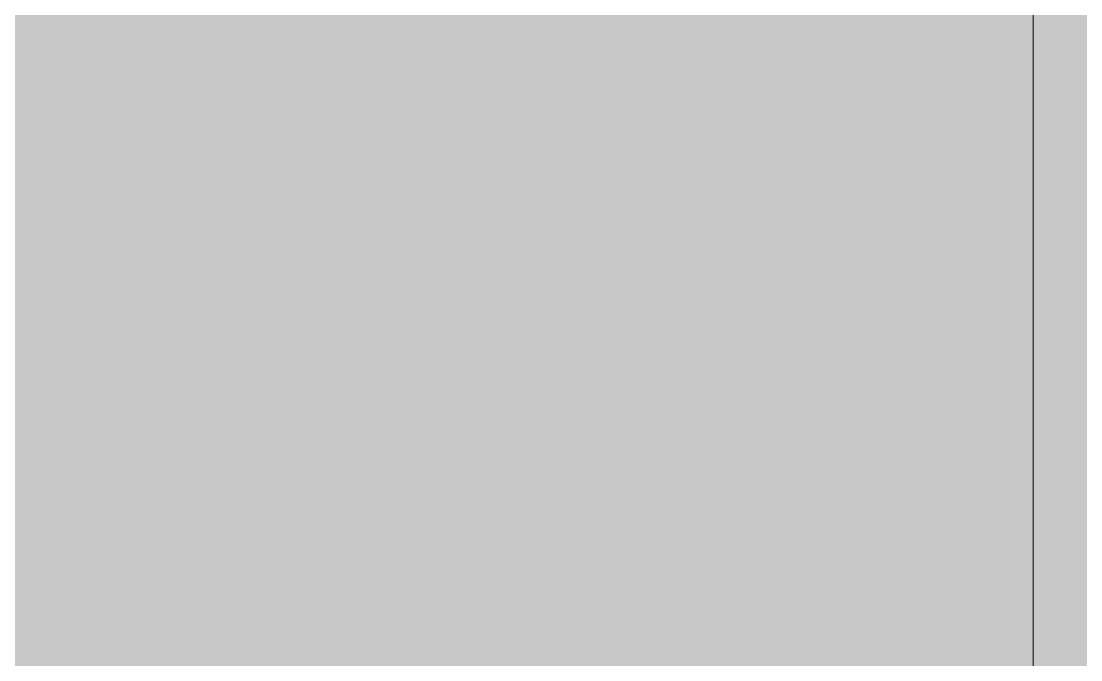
# Model space of a CAD drawing. Header units: inches. Extents: x -10205 to 13964, y -460 to 30702.
# Drawn here: x -2714.8951 to -2714.7157, y 10823.6008 to 10823.7089 of the extents above; entities that cross this region are included whole.
import ezdxf

# ---------------------------------------------------------------- set-up
doc = ezdxf.new("R2010")
doc.units = ezdxf.units.IN
doc.header["$MEASUREMENT"] = 0
for name, color, linetype, lineweight in [('00base_6150001_dwg', 147, 'Continuous', 13), ('A-WALL-7', 113, 'Continuous', 5), ('PROP BALC 1ST FLOOR', 147, 'Continuous', 13)]:
    doc.layers.add(name, color=color, linetype=linetype, lineweight=lineweight)

# ---------------------------------------------------------------- blocks, each defined once
blk = doc.blocks.new('00base_6150001_dwg-1748108-SITE PLAN - CAD FILE')
at = {"layer": 'PROP BALC 1ST FLOOR', "flags": 128}
blk.add_lwpolyline([(4039430.22065, 3368458.27019), (4039542.90508, 3368460.14345), (4039540.35199, 3368613.72223), (4039427.66756, 3368611.84897)], close=True, dxfattribs=at)

msp = doc.modelspace()

# ---------------------------------------------------------------- hatches: boundary and pattern name
at = {"layer": 'A-WALL-7'}
h = msp.add_hatch(color=256, dxfattribs=at)
h.paths.add_polyline_path([(-2103.47374, 10823.0519), (-2102.72374, 10823.0519), (-2102.72374, 10823.8019), (-2138.91124, 10823.8019), (-2138.91124, 10823.0519), (-2103.72374, 10823.0519)], flags=0)
h.paths.add_polyline_path([(-2906.53624, 10823.0519), (-2906.53624, 10823.8019), (-2927.67374, 10823.8019), (-2927.6629, 10823.0519), (-2906.79874, 10823.0519)], flags=0)
h.paths.add_polyline_path([(-2482.62324, 10823.0519), (-2407.33624, 10823.0519), (-2407.33624, 10823.8019), (-2484.51124, 10823.8019), (-2484.51124, 10823.0519), (-2484.32374, 10823.0519)], flags=0)
h.paths.add_polyline_path([(-2269.62144, 10823.0519), (-2214.96124, 10823.0519), (-2214.96124, 10823.8019), (-2281.51124, 10823.8019), (-2281.51124, 10823.0519), (-2272.93483, 10823.0519)], flags=0)
h.paths.add_polyline_path([(-2868.51124, 10823.0519), (-2803.19874, 10823.0519), (-2803.19874, 10823.8019), (-2868.51124, 10823.8019), (-2868.51124, 10823.66715)], flags=0)
h.paths.add_polyline_path([(-2335.29874, 10823.0519), (-2319.53624, 10823.0519), (-2319.53624, 10823.8019), (-2369.31124, 10823.8019), (-2369.31124, 10823.0519), (-2362.79874, 10823.0519)], flags=0)
h.paths.add_polyline_path([(-2714.53624, 10823.0519), (-2714.53624, 10823.8019), (-2765.17374, 10823.8019), (-2765.17374, 10823.0519), (-2714.72374, 10823.0519)], flags=0)
h.paths.add_polyline_path([(-2676.51124, 10823.0519), (-2591.17374, 10823.0519), (-2591.17374, 10823.8019), (-2676.51124, 10823.8019)], flags=0)
h.paths.add_polyline_path([(-2553.14874, 10823.0519), (-2522.53624, 10823.0519), (-2522.53624, 10823.8019), (-2553.14874, 10823.8019)], flags=0)

# ---------------------------------------------------------------- block references
at = {"layer": '00base_6150001_dwg', "rotation": 89.04760487178136}
msp.add_blockref('00base_6150001_dwg-1748108-SITE PLAN - CAD FILE', (3298136.13876, -4084040.07225), dxfattribs=at)

doc.saveas('drawing.dxf')
